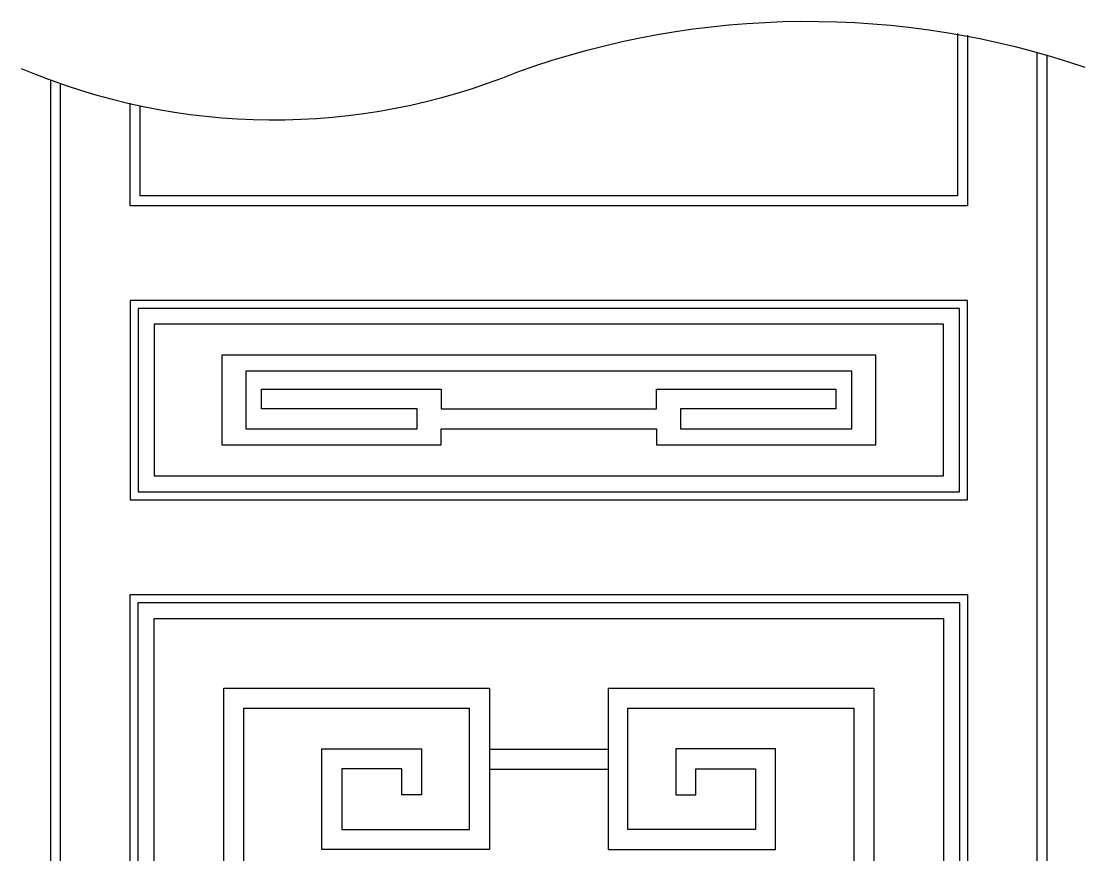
# Model space of a CAD drawing. Header units: metres. Extents: x -1232 to -821, y -4 to 849.
# Drawn here: x -1232 to -821.2, y 527.1 to 849 of the extents above; entities that cross this region are included whole.
import ezdxf

# ---------------------------------------------------------------- set-up
doc = ezdxf.new("R2010")
doc.units = ezdxf.units.M
for name, color, linetype in [('3', 3, 'Continuous'), ('4', 4, 'Continuous'), ('7', 7, 'Continuous')]:
    doc.layers.add(name, color=color, linetype=linetype)

msp = doc.modelspace()

# ---------------------------------------------------------------- linework, layer by layer
at = {"layer": '3'}
msp.add_lwpolyline([(-1231.98, 830.75, 0.2), (-1040.25, 829.42, -0.17), (-821.23, 831.24)], format="xyb", dxfattribs=at)
for points in [[(-866.55, 843.55), (-866.55, 777.74), (-1189.95, 777.74), (-1189.95, 817.33)], [(-1216.9, 824.99), (-1216.9, 0.04), (-839.6, 0.04), (-839.6, 837.09)]]:
    msp.add_lwpolyline(points, dxfattribs=at)
for points in [[(-1186.87, 738.09), (-1186.87, 667.25), (-869.63, 667.25), (-869.63, 738.09)], [(-1186.87, 153.27), (-1186.87, 624.51), (-869.63, 624.51), (-869.63, 153.27)]]:
    msp.add_lwpolyline(points, close=True, dxfattribs=at)
at = {"layer": '4'}
for points in [[(-870.4, 844.28), (-870.4, 781.59), (-1186.1, 781.59), (-1186.1, 816.49)], [(-1220.75, 826.36), (-1220.75, -3.81), (-835.75, -3.81), (-835.75, 835.96)]]:
    msp.add_lwpolyline(points, dxfattribs=at)
for points in [[(-1189.95, 741.17), (-1189.95, 664.17), (-866.55, 664.17), (-866.55, 741.17)], [(-1189.95, 150.19), (-1189.95, 627.59), (-866.55, 627.59), (-866.55, 150.19)]]:
    msp.add_lwpolyline(points, close=True, dxfattribs=at)
at = {"layer": '7'}
for points in [[(-1180.71, 731.93), (-1180.71, 673.41), (-875.79, 673.41), (-875.79, 731.93)], [(-986.66, 691.5), (-986.66, 685.36), (-901.96, 685.36), (-901.96, 719.97), (-1154.53, 719.97), (-1154.53, 685.36), (-1069.83, 685.36), (-1069.83, 691.5)], [(-1145.29, 713.81), (-1145.29, 691.52), (-1079.07, 691.52), (-1079.07, 699.22), (-1139.13, 699.22), (-1139.13, 706.88), (-1069.83, 706.88), (-1069.83, 699.22), (-986.66, 699.22), (-986.66, 706.88), (-917.36, 706.88), (-917.36, 699.22), (-977.42, 699.22), (-977.42, 691.52), (-911.2, 691.52), (-911.2, 713.81)], [(-1180.71, 159.43), (-1180.71, 618.35), (-875.79, 618.35), (-875.79, 159.43)]]:
    msp.add_lwpolyline(points, close=True, dxfattribs=at)
for points in [[(-1051.15, 186.38), (-1153.76, 186.38), (-1153.76, 591.4), (-1051.15, 591.4)], [(-1051.15, 591.4), (-1051.15, 529.08), (-1115.85, 529.08), (-1115.85, 567.92), (-1077.35, 567.92), (-1077.35, 552.52), (-1077.35, 550.21), (-1085.05, 550.21), (-1085.05, 560.22), (-1108.15, 560.22), (-1108.15, 536.78), (-1058.85, 536.78), (-1058.85, 583.7)], [(-1005.35, 591.4), (-902.74, 591.4), (-902.74, 186.38), (-1005.35, 186.38)], [(-1005.35, 591.4), (-1005.35, 529.08), (-940.64, 529.08), (-940.64, 567.92), (-979.14, 567.92), (-979.14, 552.52), (-979.14, 550.21), (-971.44, 550.21), (-971.44, 560.22), (-948.34, 560.22), (-948.34, 536.78), (-997.65, 536.78), (-997.65, 583.7)], [(-1058.85, 194.08), (-1146.06, 194.08), (-1146.06, 583.7), (-1058.85, 583.7)], [(-997.65, 583.7), (-910.44, 583.7), (-910.44, 194.08), (-997.65, 194.08)], [(-1051.15, 567.88), (-1005.35, 567.88)], [(-1051.15, 560.18), (-1005.35, 560.18)]]:
    msp.add_lwpolyline(points, dxfattribs=at)

doc.saveas('drawing.dxf')
